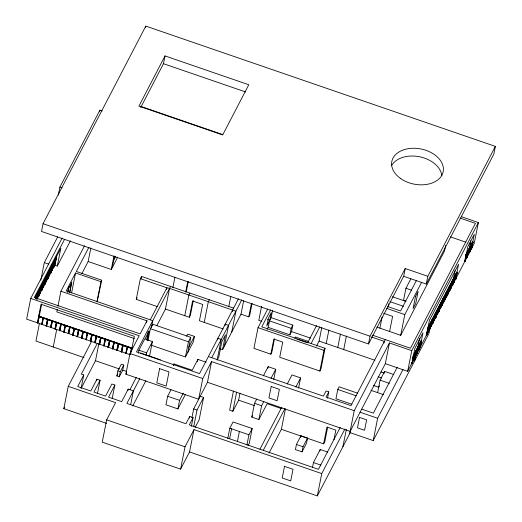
<?xml version="1.0" encoding="UTF-8"?>
<svg xmlns="http://www.w3.org/2000/svg" width="522" height="522" viewBox="0 0 522 522"><rect width="100%" height="100%" fill="white"/><g stroke="black" fill="none" stroke-linecap="round" stroke-linejoin="round"><path stroke-width="0.78" d="M43.065 223.684L41.525 231.455L368.493 343.965L403.682 276.295L405.222 268.523L427.812 276.295L495.358 146.388L145.801 26.1L43.065 223.684L370.033 336.194L405.222 268.523M62.177 237.96L30.739 298.427L26.642 319.125L129.861 354.647M35.901 298.577L36.625 295.406L37.069 295.556L36.357 299.158M36.201 297.566L36.625 295.406M36.344 298.728L36.918 295.85L36.475 295.693M36.853 298.532L38.152 292.47L38.589 292.627L37.31 299.113M36.866 298.956L37.721 294.636M40.833 280.144L44.305 262.605L57.746 236.766M39.522 289.834L38.236 296.32L38.68 296.47L40.116 289.69M58.32 195.058L59.899 187.098L99.904 110.149L102.175 110.932M39.528 290.265L38.387 296.026L38.83 296.176M38.68 296.47L39.966 289.984M39.763 293.39L40.357 293.247L39.763 293.39L40.905 287.622M39.913 293.096L41.055 287.328M40.201 293.54L41.643 286.761M41.284 290.46L42.719 283.681L43.163 283.831L41.877 290.317L41.284 290.46L42.719 283.681M41.727 290.61L43.013 284.125L42.569 283.975M42.811 287.531L44.246 280.751L44.69 280.901L43.248 287.681L42.811 287.531L44.246 280.751M44.331 284.594L45.766 277.815L46.21 277.972L44.775 284.751L44.331 284.594L45.055 281.423M45.486 279.257L45.766 277.815M44.775 284.751L46.06 278.265L45.616 278.109M37.721 323.111L39.157 316.332L37.871 322.818L37.277 322.961L41.036 304.228L134.311 336.325L131.551 350.262M38.732 316.149L132.059 347.978L131.126 352.174M47.293 274.885L47.737 275.042L46.301 281.821L45.858 281.665L47 275.903M45.858 281.665L46.726 277.769M38.315 320.965L41.688 303.928M46.301 281.821L47.58 275.335L47.143 275.179M47.822 278.885L49.107 272.399L48.663 272.249L49.257 272.106L47.822 278.885L47.378 278.735L48.52 272.973M47.378 278.735L48.389 274.115M39.424 323.516L35.953 341.055L84.022 357.596M48.905 275.805L50.34 269.026L50.784 269.176L49.349 275.955L48.905 275.805L49.773 271.91M50.053 270.468L50.34 269.026M49.349 275.955L50.627 269.469L50.19 269.319M50.425 272.875L51.867 266.096L52.304 266.246L50.869 273.026L50.425 272.875L51.437 268.256M50.869 273.026L52.154 266.54L51.711 266.39M53.388 263.166L53.831 263.316L52.396 270.096L51.952 269.946L53.094 264.178M51.952 269.946L53.1 264.608M41.695 324.475L43.13 317.702L41.695 324.475L42.132 324.632L41.845 324.188M52.396 270.096L53.681 263.61M55.456 259.636L53.916 267.166L53.479 267.01L54.758 260.524M42.132 324.632L43.574 317.852L43.417 318.146M53.479 267.01L54.627 261.672M53.916 267.166L55.201 260.68M54.314 265.398L54.908 265.261L56.291 258.514L55.763 258.338L56.239 258.788L35.718 298.258M55.606 260.543L56.526 255.904M54.758 265.548L56.043 259.062L55.75 258.618M54.464 265.104L57.296 266.076L60.82 248.302L35.444 297.103M46.112 326.002L47.548 319.223L46.112 326.002L46.706 325.858L47.991 319.373L46.556 326.152M50.536 327.522L51.972 320.743L50.536 327.522L50.98 327.672L52.415 320.893L50.98 327.672M57.289 309.513L56.82 311.902L134.415 338.602M57.922 306.329L60.917 291.204L84.525 245.803M54.954 329.043L56.396 322.263L54.954 329.043L55.397 329.193L56.689 323.138M55.397 329.193L56.833 322.413M99.591 111.741L99.904 110.149M53.237 346.999L56.709 329.467M59.377 330.563L60.813 323.784L59.377 330.563L59.821 330.713L61.257 323.934L59.821 330.713M67.658 292.137L68.421 288.274L69.485 286.226M67.886 292.216L68.65 288.353L71.84 282.213L69.85 292.255M69.472 292.946L71.455 282.911M63.795 332.083L65.237 325.304L63.795 332.083L64.239 332.24L63.952 331.79M71.605 292.862L75.546 272.96L100.935 281.697L101.712 280.203L76.323 271.466L88.923 247.232M64.239 332.24L65.674 325.46L65.524 325.754M68.219 333.604L69.654 326.824L68.219 333.604L68.813 333.467L70.098 326.981L68.663 333.76M73.08 335.281L74.516 328.501L73.237 334.987L72.643 335.131L74.078 328.351M72.643 335.131L73.935 329.069M81.863 273.632L88.159 261.515L90.841 247.983M77.06 336.651L78.496 329.871L77.06 336.651L77.504 336.801L78.939 330.021L77.504 336.801M106.599 423.381L63.821 408.667L68.238 386.345L91.604 341.408M81.484 338.171L82.92 331.392L81.484 338.171L81.921 338.321L83.363 331.542L81.921 338.321M145.494 27.653L145.801 26.1M85.902 339.692L87.337 332.912L85.902 339.692L86.345 339.842L86.058 339.398M86.345 339.842L87.781 333.062L87.631 333.356M96.994 301.599L100.935 281.697M101.712 280.203L97.092 301.899M90.763 341.362L92.205 334.589L90.919 341.075L90.326 341.212L91.761 334.432M81.067 388.505L83.748 374.953L81.347 374.124L97.314 343.417M90.326 341.212L91.618 335.157M94.743 342.732L96.178 335.953L94.743 342.732L95.187 342.889L96.622 336.109L95.187 342.889M88.159 261.515L111.284 269.476L113.966 255.943M112.223 267.675L114.501 256.171M81.38 387.879L95.493 360.741L98.808 343.998M100.903 338.347L99.611 344.409L99.167 344.252L100.602 337.48M99.167 344.252L100.459 338.197M99.611 344.409L101.046 337.63M96.635 380.766L96.955 379.174L100.074 380.251L97.392 393.803M105.32 339.868L104.028 345.929L103.584 345.779L105.026 339L104.87 339.293M104.028 345.929L105.464 339.15M140.731 107.447L163.477 63.697L165.017 55.926L248.785 84.747L222.685 134.957L138.917 106.129L165.017 55.926M108.008 347.3L109.444 340.52L108.008 347.3L108.602 347.156L109.888 340.67L108.452 347.45M112.426 348.82L113.868 342.041L112.426 348.82L112.869 348.97L114.305 342.191L112.869 348.97M116.85 350.34L118.285 343.561L116.85 350.34L117.443 350.197L118.729 343.711L117.293 350.49M68.238 386.345L115.597 402.638L106.658 419.838L102.24 442.16L180.605 469.128L189.551 451.928L193.969 429.606L321.748 473.578L344.911 429.032M121.274 351.861L122.709 345.081L121.274 351.861L121.711 352.011L123.146 345.238L121.711 352.011M112.178 398.599L114.86 385.047L111.878 384.016L105.594 396.1L93.921 392.081L100.074 380.251M116.843 375.951L117.841 370.888L121.313 364.212L123.753 365.054L122.748 370.118L119.277 376.793L116.843 375.951L117.881 373.954M119.277 376.793L120.282 371.723L123.753 365.054M157.507 306.675L136.275 299.367L140.372 278.67L141.527 276.445L233.588 308.124M126.135 353.538L127.57 346.758L126.135 353.538L125.691 353.381L127.127 346.601L126.976 346.895M141.057 278.833L141.527 276.445M461.422 216.715L478.361 222.542L411.754 350.647L389.432 342.967L354.229 410.677L211.567 361.589L202.758 378.535L198.66 399.232L125.874 374.189L129.971 353.485L139.198 335.75L30.739 298.427M130.552 353.172L131.551 348.128L130.115 354.901L130.265 354.614M127.89 390.691L128.203 389.099L133.397 390.88L130.709 404.433M138.297 353.263L138.898 350.203L144.757 338.941L152.424 341.577L149.546 356.102M146.649 322.407L146.963 320.815L60.917 291.204M146.571 339.966L148.241 331.522M147.289 340.207L149.109 331L145.227 338.471M147.994 340.677L150.369 328.697L152.692 324.227L190.765 337.329L187.763 352.507M151.334 327.816L152.75 320.697L66.209 290.917L75.546 272.96M146.114 355.136L146.565 352.839L152.424 341.577M152.372 325.826L152.692 324.227M166.596 289.397L166.91 287.805L140.372 278.67M156.822 325.676L165.461 309.063L169.559 288.366L166.91 287.805L150.251 319.836M172.86 287.648L174.909 277.299M185.649 292.046L187.698 281.697M186.243 291.896L188.292 281.547M173.656 365.459L173.957 363.932L192.246 370.222L197.877 359.384L206.079 362.209M171.02 389.738L167.64 396.244L165.944 404.804L177.878 408.909L185.388 394.462M184.775 315.712L188.873 295.008L189.877 293.083M165.461 309.063L189.355 317.285L192.585 300.979L202.647 304.437L199.417 320.749L223.175 328.925M193.284 300.6L190.36 315.36L189.355 317.285M151.171 345.186L185.44 356.976L188.442 341.799L190.765 337.329M177.878 408.909L179.575 400.348L183.326 393.125M186.622 336.246L187.744 334.093L194.419 336.39L193.362 341.734L185.44 356.976M204.219 322.4L208.324 301.703L209.322 299.772M197.42 361.681L197.877 359.384M189.421 418.07L189.74 416.471L193.075 417.62L191.339 426.389M180.605 469.128L185.029 446.806L193.969 429.606M191.939 417.672L193.675 408.902L207.469 382.287L211.567 361.589M193.695 426.794L197.009 410.051L203.573 397.418L200.246 396.27M203.573 397.418L199.156 419.74L195.143 427.459M217.596 339.868L217.909 338.276L221.224 339.411L217.119 360.115L218.822 356.846L221.752 342.034L225.491 334.843L222.561 349.655L219.912 348.742M224.917 325.787L225.23 324.195L228.545 325.33L224.44 346.034M228.793 306.597L230.841 296.242M232.27 311.647L232.584 310.055M231.794 331.888L235.892 311.19L169.559 288.366M222.561 349.655L240.994 314.192L243.676 300.659M233.445 391.037L229.654 410.175L232.838 411.264L238.613 400.159L239.976 393.268M240.994 314.192L248.772 316.874L251.389 303.66M252.1 303.262L249.79 314.916L248.772 316.874M232.838 411.264L236.623 392.133M227.781 438.46L229.81 428.203L233.06 421.959L252.185 428.536L249.216 443.53L248.133 445.612M229.621 438.767L231.592 428.816M261.574 306.329L258.801 320.319L261.796 321.35M267.766 308.939L258.031 327.666L253.933 348.363L270.859 354.19L271.786 352.409L274.468 338.85M237.406 441.449L239.376 431.498M267.101 329.447L268.184 327.366L269.469 320.873L291.152 328.331L292.835 325.095L271.153 317.63L266.788 326.035L268.315 318.303L271.277 312.613L269.743 320.345L267.623 319.614M271.153 317.63L272.562 310.531M281.978 408.804L267.114 403.689L258.879 419.531L251.793 417.098L254.521 403.317L256.713 399.108M246.906 445.044L248.935 434.787L252.185 428.536M267.851 368.258L268.164 366.685L275.74 369.289L273.717 379.514M270.859 354.19L273.861 339.032L282.722 342.086L279.72 357.237L319.862 371.051L320.945 368.963L325.043 348.265L261.783 326.863L270.644 309.82M258.879 419.531L261.607 405.751L263.851 401.431M268.184 327.366L289.86 334.83L291.152 328.331M289.86 334.83L291.55 331.587L292.835 325.095M268.98 453.161L281.384 429.312L285.332 409.378M298.584 388.133L300.607 377.908L291.968 374.933L287.224 384.055M296.431 444.483L295.419 449.586L302.01 451.85L306.551 443.119L307.562 438.017L300.972 435.753L296.431 444.483L303.021 446.754L307.562 438.017M316.456 346.125L319.086 341.068L321.767 327.529M300.685 437.208L300.972 435.753M302.01 451.85L303.021 446.754M319.862 371.051L323.96 350.353L325.043 348.265M326.198 343.561L328.893 330.015M312.541 467.099L313.441 462.544L320.234 449.488L327.77 452.085M327.496 398.253L328.756 391.885L326.074 390.965L323.379 396.139L208.395 356.572M337.76 347.541L340.455 333.995M319.934 451.008L320.234 449.488M281.384 429.312L323.607 443.844L326.929 427.074L335.835 430.135L333.936 439.72M327.679 427.12L324.834 441.495L323.607 443.844M343.724 349.544L346.406 336.011M357.498 393.144L339.15 386.835L337.786 389.464L335.94 398.788L351.991 404.315M189.551 451.928L317.33 495.9L321.748 473.578M342.908 446.702L346.321 429.476M349.636 433.762L354.229 410.677M317.33 495.9L350.203 432.673L350.836 429.482M368.493 343.965L370.033 336.194M379.892 328.155L382.097 317.011M388.127 306.845L388.74 303.739M384.022 343L384.336 341.408L371.403 336.958M389.601 331.496L392.596 316.371L383.631 313.285M377.628 392.635L380.101 380.153L384.642 371.41L393.856 374.581M207.469 382.287L350.132 431.374L385.334 363.664L389.432 342.967M384.329 372.989L384.642 371.41M350.203 432.673L373.217 440.588L377.634 418.266L403.004 369.478M410.827 278.839L405.94 288.242L403.519 300.463L405.64 301.194M376.897 327.124L400.7 335.32L404.798 314.616L421.672 282.174M385.334 363.664L407.656 371.344L411.754 350.647M403.682 276.295L426.272 284.066L427.812 276.295M412.184 360.793L413.039 356.467L413.528 356.637M411.975 363.031L414.886 348.35L422.964 332.814L420.053 347.495M411.754 362.953L412.197 363.11L413.483 356.624L421.659 340.833L421.13 340.651L413.046 356.187L413.581 356.369L421.659 340.833M412.197 363.11L413.633 356.33L413.189 356.18M413.496 355.586L413.939 355.743L412.654 362.229L412.06 362.366L412.504 362.516L413.789 356.03L413.346 355.88M413.587 359.436L415.023 352.657L415.466 352.807L414.024 359.586L413.587 359.436L414.448 355.541M414.736 354.099L415.023 352.657M415.107 356.506L416.393 350.021L416.987 349.877L415.551 356.656L415.107 356.506L416.406 350.445M414.625 360.943L415.89 354.568M415.551 356.656L416.837 350.171L416.393 350.021M416.634 353.577L418.07 346.797L416.634 353.577L417.078 353.727L416.784 353.283M419.603 338.263L417.926 346.765L420.275 347.574L420.125 347.867L419.681 347.711L421.13 340.651M417.078 353.727L418.513 346.947M418.155 350.64L419.597 343.868L420.034 344.018L418.748 350.503L418.155 350.64L419.597 343.868M418.598 350.797L419.884 344.311L419.44 344.155M420.406 344.54L419.681 347.711M420.125 347.867L421.561 341.088L421.071 340.918L413.731 355.045M427.707 328.253L428.151 328.403L426.715 335.183L426.272 335.033L426.989 331.431M427.27 329.989L427.557 328.547L428.047 328.716L457.259 272.353L456.73 272.171L427.942 327.542M426.494 335.111L429.423 320.325L458.584 264.236L455.66 279.022M426.715 335.183L428.001 328.697M427.857 331.992L429.293 325.213L429.736 325.363L428.294 332.142L427.857 331.992L428.719 328.097M428.294 332.142L429.58 325.656L429.136 325.506M445.664 245.392L444.561 250.965L400.7 335.32M429.378 329.062L430.813 322.283L431.257 322.433L429.971 328.919L429.378 329.062L429.971 328.919M430.904 326.133L432.34 319.353L432.784 319.503L431.498 325.989L430.904 326.133L432.34 319.353M431.342 326.283L432.627 319.797L432.19 319.647M432.425 323.203L433.86 316.423L434.304 316.573L433.019 323.059L432.425 323.203L433.019 323.059M432.868 323.353L434.154 316.867L433.71 316.717M433.952 320.267L435.387 313.487L435.831 313.644L434.395 320.423L433.952 320.267L434.813 316.371M435.1 314.929L435.387 313.487M434.395 320.423L435.674 313.937L435.237 313.781M435.472 317.337L436.914 310.557L437.351 310.714L436.066 317.2L435.472 317.337L436.066 317.2M435.916 317.493L437.201 311.008L436.757 310.851M436.999 314.407L438.434 307.628L438.878 307.778L437.593 314.264L436.999 314.407L438.434 307.628M437.443 314.557L438.721 308.071L438.284 307.921M438.519 311.477L439.961 304.698L440.398 304.848L439.119 311.334L438.519 311.477L439.119 311.334M438.963 311.627L440.248 305.142L439.961 304.698M440.046 308.548L441.481 301.768L441.925 301.918L440.64 308.404L440.046 308.548L441.481 301.768M440.49 308.698L441.775 302.212L441.331 302.062M441.573 305.618L443.008 298.838L443.446 298.989L442.167 305.474L441.573 305.618L442.167 305.474M442.01 305.768L443.295 299.282L442.852 299.132M443.093 302.682L444.529 295.902L444.972 296.059L443.537 302.838L443.093 302.682L444.105 298.069M443.537 302.838L444.822 296.352L444.379 296.196M444.62 299.752L446.056 292.972L446.499 293.129L445.214 299.615L444.62 299.752L445.214 299.615M445.057 299.902L446.343 293.423L446.056 292.972M446.14 296.822L447.576 290.043L448.02 290.193L446.584 296.972L446.14 296.822L447.008 292.927M446.584 296.972L447.869 290.486L447.426 290.336M447.667 293.893L449.103 287.113L449.546 287.263L448.111 294.043L447.667 293.893L448.528 289.997M448.111 294.043L449.39 287.557L448.953 287.407M449.188 290.963L450.623 284.183L451.067 284.333L449.781 290.819L449.188 290.963L450.623 284.183M449.631 291.113L450.917 284.627L450.473 284.477M450.714 288.033L452.15 281.254L452.594 281.404L451.308 287.89L450.714 288.033L452.15 281.254M451.158 288.183L452.437 281.697L452 281.547M454.114 278.474L452.678 285.253L452.235 285.097L453.677 278.317M455.067 270.507L453.527 278.285L454.949 278.774M452.235 285.097L453.246 280.484M452.678 285.253L453.964 278.768L453.52 278.611M455.047 275.681L453.762 282.167L454.205 282.317L455.641 275.544L455.047 275.681L455.491 275.838L454.205 282.317M454.629 278.272L453.912 281.873L454.355 282.03M454.91 276.83L455.197 275.388M457.161 272.608L455.726 279.387L455.282 279.237L456.724 272.458M455.282 279.237L456.293 274.618M428.262 327.092L456.73 272.171M455.726 279.387L457.011 272.902L456.567 272.752M464.88 260.334L466.035 254.286L472.521 241.803L473.049 241.986L471.673 248.726L471.072 248.87L472.521 241.803M465.833 256.269L466.12 254.827M464.958 261.13L467.81 246.749L474.296 234.267L471.451 248.655L407.656 371.344M464.737 261.059L465.18 261.209L466.466 254.723L472.997 242.26L472.469 242.077L466.342 253.862M465.18 261.209L466.616 254.429L466.035 254.286M464.978 260.595L465.422 260.746L466.857 253.966L466.414 253.816M466.505 257.659L467.94 250.886L468.384 251.036L466.949 257.816L466.505 257.659L467.366 253.764M466.949 257.816L468.227 251.33L467.79 251.173M468.025 254.729L468.619 254.592L468.025 254.729L469.467 247.95M470.74 240.727L469.317 247.917L471.673 248.726M468.182 254.436L468.893 250.834M468.469 254.886L469.904 248.107M469.552 251.8L470.988 245.02L471.431 245.17L470.146 251.656L469.552 251.8L470.988 245.02M469.996 251.95L471.275 245.464L470.837 245.314M472.084 244.25L471.072 248.87M471.516 249.02L472.801 242.534L472.358 242.384M478.361 222.542L474.263 243.245L471.803 247.976M495.358 146.388L493.819 154.16L426.272 284.066M64.376 239.65L34.308 297.475L140.164 333.897L146.963 320.815M35.235 297.808L55.763 258.338M35.555 297.357L39.287 290.18M41.904 285.156L46.008 277.26M48.618 272.243L53.094 263.63M35.77 297.99L56.291 258.514M37.153 298.91L54.686 265.183M43.248 287.681L42.961 287.237M57.296 266.076L70.437 240.812M38.785 315.882L38.602 316.234L131.877 348.331M113.744 260.002L115.564 256.504M111.284 269.476L117.678 257.176M63.821 408.667L64.558 407.238M83.748 374.953L77.739 386.515L90.802 391.011L96.955 379.174M103.584 345.779L104.178 345.636M136.275 299.367L137.142 297.703M125.691 353.381L126.285 353.244M114.86 385.047L108.576 397.125L121.685 401.633L128.203 389.099M170.563 286.434L136.516 351.906L199.541 373.595L238.43 298.806M125.874 374.189L126.611 372.767M129.945 389.693L136.34 377.393M139.792 378.581L126.872 403.421L185.956 423.753L189.74 416.471M132.738 405.966L145.906 380.649M173.226 365.341L173.957 363.932M188.82 347.163L194.419 336.39M211.704 357.714L241.784 299.863M193.075 417.62L189.29 424.895L318.433 469.337L340.227 427.42M263.401 375.84L268.164 366.685M270.983 378.443L275.74 369.289M251.793 417.098L252.524 415.695M294.773 338.367L295.491 336.984L308.861 341.59M307.699 342.66L316.56 325.624M311.164 343.489L319.803 326.87M259.923 449.207L281.717 407.291M295.863 387.03L300.607 377.908M263.258 450.349L285.051 408.432M328.756 391.885L326.067 397.066L350.947 405.627L385.288 339.581M416.282 280.745L400.57 310.955L387.474 306.453M379.39 385.915L378.691 387.259L373.478 385.464M397.196 367.279L373.347 413.143L361.779 409.163M430.813 322.283L431.107 322.726L428.98 333.343L373.217 440.588M457.259 272.353L428.099 328.442L427.57 328.26M466.564 254.468L473.049 241.986M426.272 335.033L426.865 334.889M414.024 359.586L413.737 359.143M465.422 260.746L465.135 260.302M163.477 63.697L245.712 91.989M140.418 106.253L222.79 134.598M460.012 218.052L475.425 223.357L410.488 348.252L372.356 335.131M450.512 236.897L465.931 242.201M469.01 243.259L470.557 243.794M469.311 248.244L469.754 248.4M469.702 251.506L470.146 251.656M466.263 254.11L466.707 254.26M465.976 254.553L466.511 254.736M466.655 257.366L467.099 257.522M464.893 260.765L465.33 260.915M456.678 272.445L457.207 272.628M455.438 278.944L455.882 279.094M452.391 284.803L452.835 284.96M450.864 287.739L451.308 287.89M449.344 290.669L449.781 290.819M447.817 293.599L448.261 293.749M446.297 296.529L446.734 296.679M405.94 288.242L411.597 290.193M443.243 302.388L443.687 302.545M440.196 308.254L440.64 308.404M392.498 296.77L406.025 301.429M437.149 314.113L437.593 314.264M59.899 187.098L62.183 187.887M389.954 301.664L403.48 306.316M434.102 319.973L434.545 320.13M386.443 308.3L404.798 314.616M431.055 325.839L431.498 325.989M428.007 331.698L428.451 331.848M420.967 341.225L421.404 341.381M417.92 347.091L418.357 347.241M418.311 350.353L418.748 350.503M414.873 352.95L415.31 353.1M415.264 356.213L415.701 356.363M411.91 362.659L412.347 362.816M291.55 331.587L310.486 338.106M319.086 341.068L374.913 360.278M296.92 339.183L307.406 342.791M258.031 327.666L323.96 350.353M381.027 372.036L384.107 373.099M54.914 260.23L55.352 260.387M378.026 376.721L381.752 378M44.305 262.605L48.898 264.191M51.189 264.98L54.249 266.031M53.629 266.716L54.073 266.873M380.101 380.153L389.308 383.324M52.102 269.652L52.546 269.802M50.582 272.582L51.026 272.732M49.055 275.512L49.499 275.662M47.535 278.441L47.972 278.591M370.927 390.332L383.768 394.749M46.008 281.371L46.451 281.528M44.096 281.045L44.533 281.195M44.487 284.301L44.925 284.457M42.184 285.717L43.711 286.245M41.042 286.904L41.486 287.054M337.786 389.464L356.128 395.78M41.44 290.167L41.877 290.317M150.369 328.697L188.442 341.799M37.995 292.764L38.439 292.92M359.991 412.197L377.634 418.266M138.898 350.203L146.565 352.839M140.503 352.963L160.385 359.802M129.971 353.485L202.758 378.535M46.269 325.708L46.706 325.858M50.686 327.229L51.13 327.379M55.11 328.749L55.547 328.899M59.528 330.269L59.971 330.419M68.369 333.31L68.813 333.467M72.793 334.837L73.237 334.987M77.21 336.357L77.654 336.507M81.634 337.878L82.078 338.028M90.476 340.918L90.919 341.075M94.9 342.439L95.337 342.595M99.317 343.965L99.761 344.115M108.158 347.006L108.602 347.156M112.582 348.526L113.026 348.676M117 350.047L117.443 350.197M121.424 351.567L121.867 351.724M254.521 403.317L261.607 405.751M238.613 400.159L254.279 405.555M95.493 360.741L119.558 369.021M122.748 370.118L126.409 371.383M117.841 370.888L120.282 371.723M167.64 396.244L179.575 400.348M193.675 408.902L197.009 410.051M229.81 428.203L248.935 434.787M313.441 462.544L320.978 465.141M106.658 419.838L185.029 446.806M391.722 165.422A26.178 17.918 11.2 0 1 419.655 156.783A26.178 17.918 11.2 0 1 441.801 175.627M159.615 368.643L156.802 382.854L166.192 386.084L169.004 371.879L159.615 368.643M271.205 386.528L268.947 397.927L277.13 400.739L279.387 389.34L271.205 386.528M284.51 466.361L282.213 477.976L290.721 480.906L293.025 469.291L284.51 466.361M359.534 417.417L357.472 427.831L364.578 430.278L366.64 419.858L359.534 417.417M415.525 296.372L413.104 308.587L415.701 303.602L418.122 291.38L415.525 296.372M38.713 316.182L38.55 316.502L131.838 348.572L131.994 348.278L38.713 316.182M400.615 178.531A26.178 17.918 11.2 0 0 442.969 172.534A26.178 17.918 11.2 0 0 408.928 148.581A26.178 17.918 11.2 0 0 400.615 178.531"/></g></svg>
